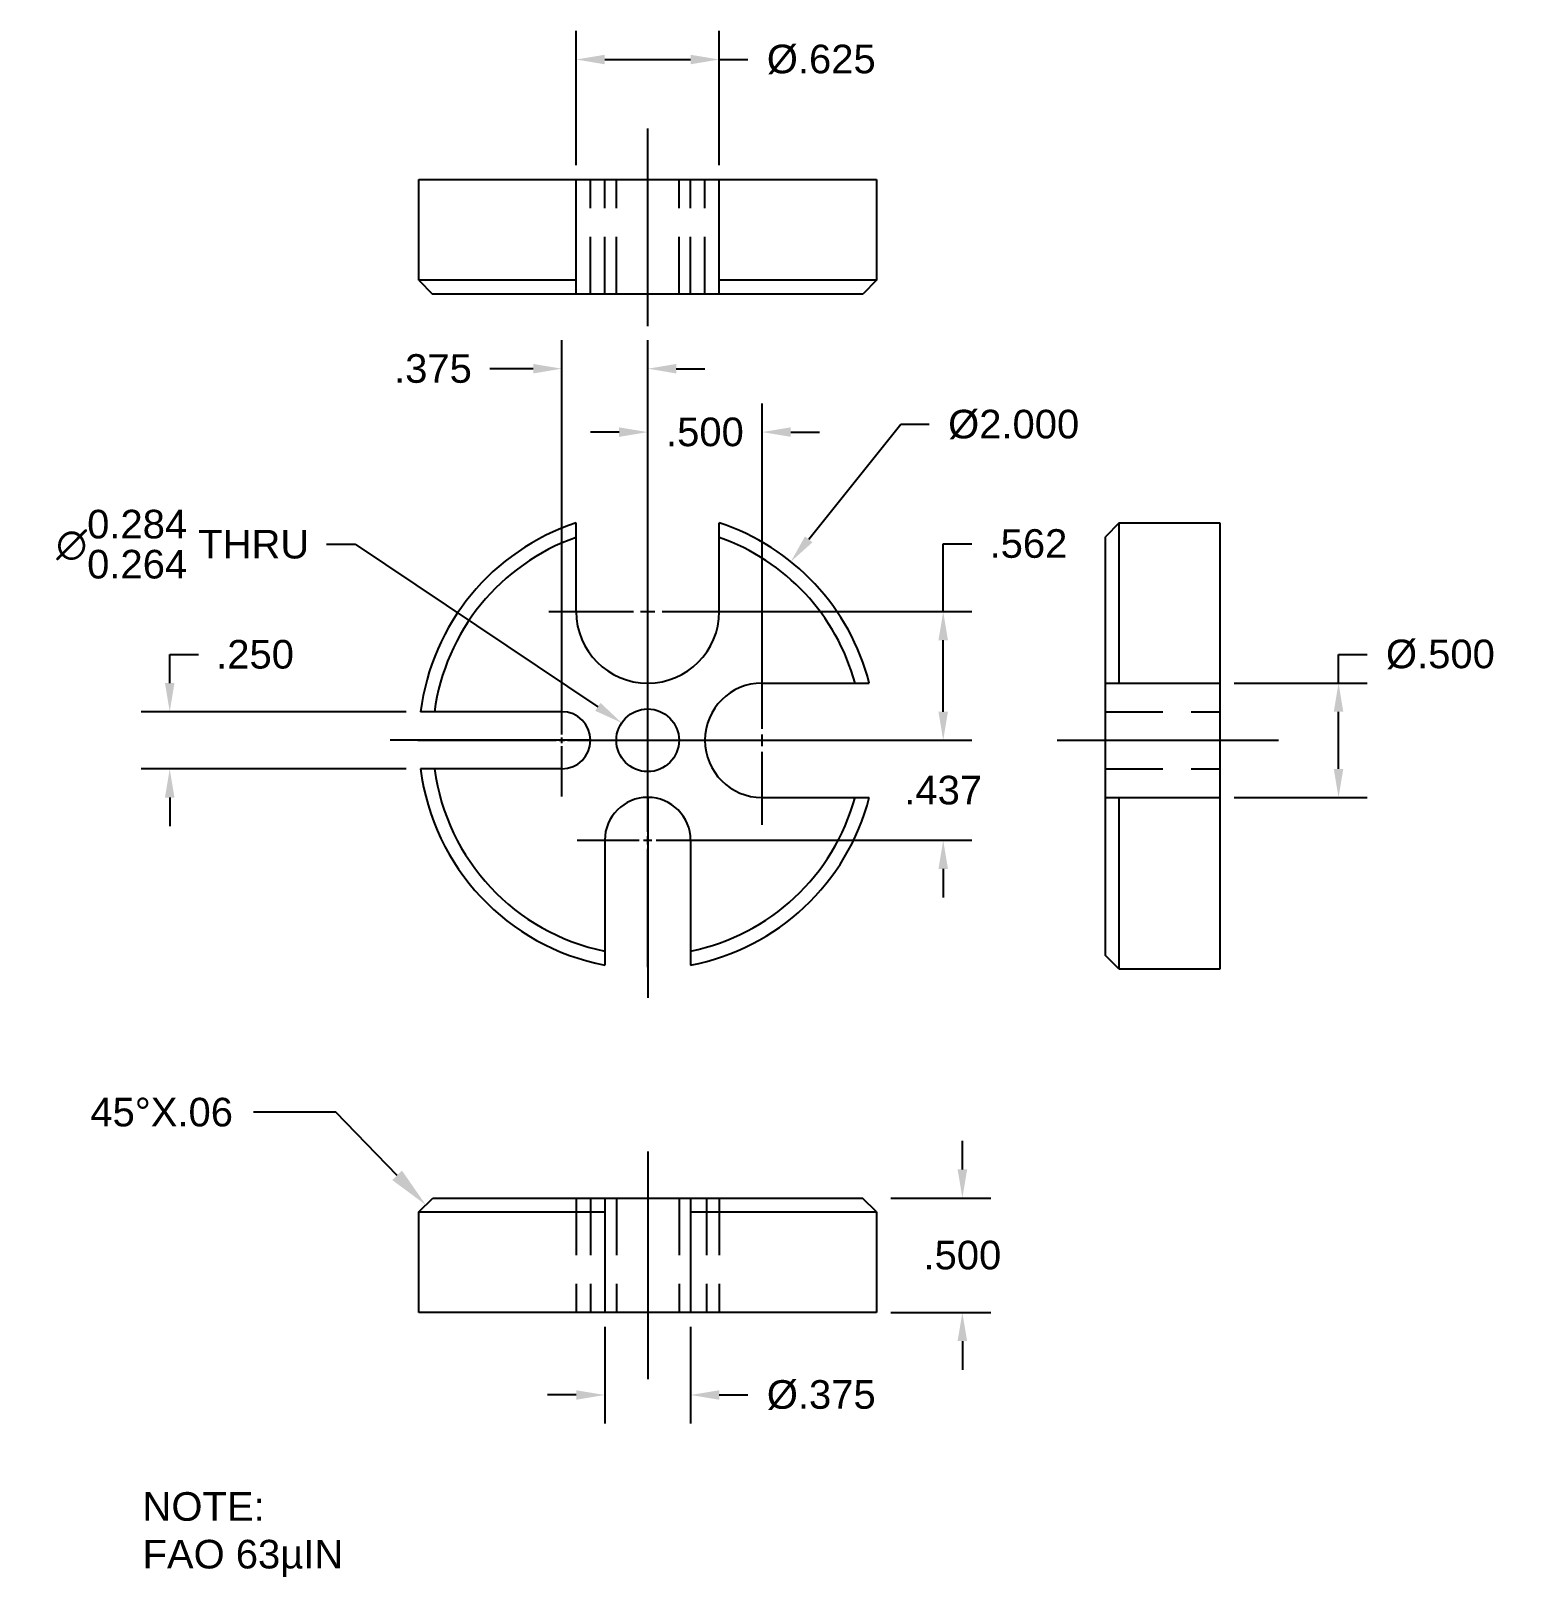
# Model space of a CAD drawing. Header units: inches. Extents: x 8.68 to 15.15, y 8.8 to 15.56.
import ezdxf
from ezdxf import colors
from ezdxf.entities.mleader import LeaderData, LeaderLine
from ezdxf.math import Vec2, Vec3

# ---------------------------------------------------------------- set-up
doc = ezdxf.new("R2010")
doc.units = ezdxf.units.IN
doc.header["$MEASUREMENT"] = 0
for name, pattern in [('CENTER', [2, 1.25, -0.25, 0.25, -0.25]), ('CENTER2', [1.125, 0.75, -0.125, 0.125, -0.125]), ('HIDDEN', [0.375, 0.25, -0.125])]:
    doc.linetypes.add(name, pattern=pattern)
for name, color, linetype in [('CENTER LINE', 1, 'CENTER'), ('dim', 3, 'Continuous'), ('DIMENSION', 5, 'Continuous'), ('HIDEEN', 4, 'HIDDEN'), ('OBJECT', 252, 'Continuous')]:
    doc.layers.add(name, color=color, linetype=linetype)
doc.styles.get("Standard").update_dxf_attribs({"font": 'arial.ttf'})
doc.dimstyles.new('3 DECIMALS', dxfattribs={"dimtxt": 0.125, "dimasz": 0.125, "dimexe": 0.125, "dimexo": 0.0625, "dimgap": 0.09, "dimtad": 0, "dimtih": 1, "dimtoh": 1, "dimdec": 3, "dimzin": 4, "dimdsep": 46, "dimtxsty": 'Standard', "dimcen": -0.125, "dimadec": 0, "dimazin": 0, "dimtfac": 1, "dimtdec": 3, "dimtofl": 0, "dimtmove": 0, "dimatfit": 3, "dimfxl": 1, "dimtolj": 1, "dimtzin": 0, "dimarcsym": 0})
doc.dimstyles.new('LIMITS 3 DECIMALS', dxfattribs={"dimtxt": 0.125, "dimasz": 0.125, "dimexe": 0.125, "dimexo": 0.0625, "dimgap": 0.09, "dimtad": 0, "dimtih": 1, "dimtoh": 1, "dimdec": 3, "dimzin": 4, "dimdsep": 46, "dimtxsty": 'Standard', "dimcen": -0.125, "dimadec": 0, "dimazin": 0, "dimlim": 1, "dimtp": 0.01, "dimtm": 0.01, "dimtfac": 1, "dimtdec": 3, "dimtofl": 0, "dimtmove": 0, "dimatfit": 3, "dimfxl": 1, "dimtolj": 1, "dimtzin": 0, "dimarcsym": 0})

# ---------------------------------------------------------------- blocks, each defined once
blk = doc.blocks.new('*U1')
at = {"layer": 'CENTER LINE', "color": 0, "linetype": 'CENTER2', "transparency": 16777216}
for p, q in [((0, 0.0274), (0, 0.257)), ((-0.257, 0), (-0.0274, 0)), ((0.0274, 0), (0.257, 0)), ((0, -0.257), (0, -0.0274))]:
    blk.add_line(p, q, dxfattribs=at)
at = {"layer": 'CENTER LINE', "color": 0, "linetype": 'Continuous', "transparency": 16777216}
for p, q in [((-0.0137, 0), (0.0137, 0)), ((0, -0.0137), (0, 0.0137))]:
    blk.add_line(p, q, dxfattribs=at)
blk = doc.blocks.new('*U2')
at = {"layer": 'CENTER LINE', "color": 0, "linetype": 'CENTER2', "transparency": 16777216}
for p, q in [((0, 0.05), (0, 0.37)), ((-0.37, 0), (-0.05, 0)), ((0.05, 0), (0.5407, 0)), ((0, -0.37), (0, -0.05))]:
    blk.add_line(p, q, dxfattribs=at)
at = {"layer": 'CENTER LINE', "color": 0, "linetype": 'Continuous', "transparency": 16777216}
for p, q in [((-0.025, 0), (0.025, 0)), ((0, -0.025), (0, 0.025))]:
    blk.add_line(p, q, dxfattribs=at)
blk = doc.blocks.new('*U3')
at = {"layer": 'CENTER LINE', "color": 0, "linetype": 'CENTER2', "transparency": 16777216}
for p, q in [((0, 0.0625), (0, 0.4325)), ((-0.4325, 0), (-0.0625, 0)), ((0.0625, 0), (0.4325, 0)), ((0, -0.4325), (0, -0.0625))]:
    blk.add_line(p, q, dxfattribs=at)
at = {"layer": 'CENTER LINE', "color": 0, "linetype": 'Continuous', "transparency": 16777216}
for p, q in [((-0.03125, 0), (0.03125, 0)), ((0, -0.03125), (0, 0.03125))]:
    blk.add_line(p, q, dxfattribs=at)
blk = doc.blocks.new('*U4')
at = {"layer": 'CENTER LINE', "color": 0, "linetype": 'CENTER2', "transparency": 16777216}
for p, q in [((0, 0.025), (0, 0.245)), ((-0.6295, 0), (-0.025, 0)), ((0.025, 0), (0.245, 0)), ((0, -0.245), (0, -0.025))]:
    blk.add_line(p, q, dxfattribs=at)
at = {"layer": 'CENTER LINE', "color": 0, "linetype": 'Continuous', "transparency": 16777216}
for p, q in [((-0.0125, 0), (0.0125, 0)), ((0, -0.0125), (0, 0.0125))]:
    blk.add_line(p, q, dxfattribs=at)
blk = doc.blocks.new('*U5')
at = {"layer": 'CENTER LINE', "color": 0, "linetype": 'CENTER2', "transparency": 16777216}
for p, q in [((0, 0.0375), (0, 0.3075)), ((-0.3075, 0), (-0.0375, 0)), ((0.0375, 0), (0.3075, 0)), ((0, -0.5537), (0, -0.0375))]:
    blk.add_line(p, q, dxfattribs=at)
at = {"layer": 'CENTER LINE', "color": 0, "linetype": 'Continuous', "transparency": 16777216}
for p, q in [((-0.0187, 0), (0.0187, 0)), ((0, -0.0187), (0, 0.0187))]:
    blk.add_line(p, q, dxfattribs=at)
blk = doc.blocks.new('*D8')
at = {"layer": 'Defpoints', "color": 0, "transparency": 16777216}
for p in [(11.2636, 12.5328), (11.4912, 12.3802)]:
    blk.add_point(p, dxfattribs=at)
at = {"layer": 'DIMENSION', "color": 0, "lineweight": -2, "transparency": 16777216}
for p, q in [((9.9747, 13.3135), (10.0997, 13.3135)), ((10.0997, 13.3135), (11.1598, 12.6025)), ((11.3774, 12.3315), (11.3774, 12.5815)), ((11.2524, 12.4565), (11.5024, 12.4565))]:
    blk.add_line(p, q, dxfattribs=at)
at = {"layer": 'DIMENSION', "color": 0, "transparency": 16777216}
blk.add_solid([(11.1714, 12.6198), (11.1482, 12.5852), (11.2636, 12.5328)], dxfattribs=at)
at = {"layer": 'DIMENSION', "color": 0, "transparency": 16777216, "insert": (9.3458, 13.3135), "char_height": 0.125, "width": 1.27937, "attachment_point": 5}
blk.add_mtext('\\A1;∅\\S0.284^ 0.264; THRU', dxfattribs=at)
blk = doc.blocks.new('*D9')
at = {"layer": 'Defpoints', "color": 0, "transparency": 16777216}
for p in [(11.6899, 15.4309), (11.0649, 14.9064), (11.6899, 14.9064)]:
    blk.add_point(p, dxfattribs=at)
at = {"layer": 'DIMENSION', "color": 0, "lineweight": -2, "transparency": 16777216}
for p, q in [((11.0649, 14.9689), (11.0649, 15.5559)), ((11.6899, 14.9689), (11.6899, 15.5559)), ((11.1899, 15.4309), (11.5649, 15.4309)), ((11.6899, 15.4309), (11.8149, 15.4309))]:
    blk.add_line(p, q, dxfattribs=at)
at = {"layer": 'DIMENSION', "color": 0, "transparency": 16777216}
for points in [[(11.1899, 15.4517), (11.1899, 15.41), (11.0649, 15.4309)], [(11.5649, 15.4517), (11.5649, 15.41), (11.6899, 15.4309)]]:
    blk.add_solid(points, dxfattribs=at)
at = {"layer": 'DIMENSION', "color": 0, "transparency": 16777216, "insert": (12.1357, 15.4309), "char_height": 0.125, "width": 0.693188, "attachment_point": 5}
blk.add_mtext('\\A1;%%C.625', dxfattribs=at)
blk = doc.blocks.new('*D10')
at = {"layer": 'Defpoints', "color": 0, "transparency": 16777216}
for p in [(13.8774, 12.7065), (14.3958, 12.7065), (13.8774, 12.2065)]:
    blk.add_point(p, dxfattribs=at)
at = {"layer": 'DIMENSION', "color": 0, "lineweight": -2, "transparency": 16777216}
for p, q in [((14.3958, 12.7065), (14.3958, 12.8315)), ((14.3958, 12.8315), (14.5208, 12.8315)), ((13.9399, 12.7065), (14.5208, 12.7065)), ((14.3958, 12.3315), (14.3958, 12.5815)), ((13.9399, 12.2065), (14.5208, 12.2065))]:
    blk.add_line(p, q, dxfattribs=at)
at = {"layer": 'DIMENSION', "color": 0, "transparency": 16777216}
for points in [[(14.375, 12.5815), (14.4166, 12.5815), (14.3958, 12.7065)], [(14.375, 12.3315), (14.4166, 12.3315), (14.3958, 12.2065)]]:
    blk.add_solid(points, dxfattribs=at)
at = {"layer": 'DIMENSION', "color": 0, "transparency": 16777216, "insert": (14.8409, 12.8315), "char_height": 0.125, "width": 0.617421, "attachment_point": 5}
blk.add_mtext('\\A1;%%C.500', dxfattribs=at)
blk = doc.blocks.new('*D12')
at = {"layer": 'Defpoints', "color": 0, "transparency": 16777216}
for p in [(11.1899, 9.9565), (11.5649, 9.9565), (11.5649, 9.596)]:
    blk.add_point(p, dxfattribs=at)
at = {"layer": 'DIMENSION', "color": 0, "lineweight": -2, "transparency": 16777216}
for p, q in [((11.1899, 9.894), (11.1899, 9.471)), ((11.5649, 9.894), (11.5649, 9.471)), ((11.0649, 9.596), (10.9399, 9.596)), ((11.6899, 9.596), (11.8149, 9.596))]:
    blk.add_line(p, q, dxfattribs=at)
at = {"layer": 'DIMENSION', "color": 0, "transparency": 16777216}
for points in [[(11.0649, 9.6168), (11.0649, 9.5752), (11.1899, 9.596)], [(11.6899, 9.6168), (11.6899, 9.5752), (11.5649, 9.596)]]:
    blk.add_solid(points, dxfattribs=at)
at = {"layer": 'DIMENSION', "color": 0, "transparency": 16777216, "insert": (12.1357, 9.596), "char_height": 0.125, "width": 0.676584, "attachment_point": 5}
blk.add_mtext('\\A1;%%C.375', dxfattribs=at)
blk = doc.blocks.new('*D13')
at = {"layer": 'Defpoints', "color": 0, "transparency": 16777216}
for p in [(9.2891, 12.5815), (10.3853, 12.5815), (10.3853, 12.3315)]:
    blk.add_point(p, dxfattribs=at)
at = {"layer": 'DIMENSION', "color": 0, "lineweight": -2, "transparency": 16777216}
for p, q in [((9.2891, 12.7065), (9.2891, 12.8315)), ((9.2891, 12.8315), (9.4141, 12.8315)), ((10.3228, 12.5815), (9.1641, 12.5815)), ((10.3228, 12.3315), (9.1641, 12.3315)), ((9.2891, 12.2065), (9.2891, 12.0815))]:
    blk.add_line(p, q, dxfattribs=at)
at = {"layer": 'DIMENSION', "color": 0, "transparency": 16777216}
for points in [[(9.2683, 12.7065), (9.3099, 12.7065), (9.2891, 12.5815)], [(9.2683, 12.2065), (9.3099, 12.2065), (9.2891, 12.3315)]]:
    blk.add_solid(points, dxfattribs=at)
at = {"layer": 'DIMENSION', "color": 0, "transparency": 16777216, "insert": (9.6619, 12.8315), "char_height": 0.125, "attachment_point": 5}
blk.add_mtext('\\A1;.250', dxfattribs=at)
blk = doc.blocks.new('*D14')
at = {"layer": 'Defpoints', "color": 0, "transparency": 16777216}
for p in [(11.3774, 12.4565), (11.3774, 12.0195), (12.6685, 12.0195)]:
    blk.add_point(p, dxfattribs=at)
at = {"layer": 'DIMENSION', "color": 0, "lineweight": -2, "transparency": 16777216}
for p, q in [((12.6685, 12.5815), (12.6685, 12.7065)), ((11.4399, 12.4565), (12.7935, 12.4565)), ((11.4399, 12.0195), (12.7935, 12.0195)), ((12.6685, 11.8945), (12.6685, 11.7695))]:
    blk.add_line(p, q, dxfattribs=at)
at = {"layer": 'DIMENSION', "color": 0, "transparency": 16777216}
for points in [[(12.6477, 12.5815), (12.6893, 12.5815), (12.6685, 12.4565)], [(12.6477, 11.8945), (12.6893, 11.8945), (12.6685, 12.0195)]]:
    blk.add_solid(points, dxfattribs=at)
at = {"layer": 'DIMENSION', "color": 0, "transparency": 16777216, "insert": (12.6685, 12.238), "char_height": 0.125, "attachment_point": 5}
blk.add_mtext('\\A1;.437', dxfattribs=at)
blk = doc.blocks.new('*D15')
at = {"layer": 'Defpoints', "color": 0, "transparency": 16777216}
for p in [(11.3774, 13.0185), (12.6685, 13.0185), (11.3774, 12.4565)]:
    blk.add_point(p, dxfattribs=at)
at = {"layer": 'DIMENSION', "color": 0, "lineweight": -2, "transparency": 16777216}
for p, q in [((12.6685, 13.0185), (12.6685, 13.3154)), ((12.6685, 13.3154), (12.7935, 13.3154)), ((11.4399, 13.0185), (12.7935, 13.0185)), ((12.6685, 12.5815), (12.6685, 12.8935)), ((11.4399, 12.4565), (12.7935, 12.4565))]:
    blk.add_line(p, q, dxfattribs=at)
at = {"layer": 'DIMENSION', "color": 0, "transparency": 16777216}
for points in [[(12.6477, 12.8935), (12.6893, 12.8935), (12.6685, 13.0185)], [(12.6477, 12.5815), (12.6893, 12.5815), (12.6685, 12.4565)]]:
    blk.add_solid(points, dxfattribs=at)
at = {"layer": 'DIMENSION', "color": 0, "transparency": 16777216, "insert": (13.0409, 13.3154), "char_height": 0.125, "attachment_point": 5}
blk.add_mtext('\\A1;.562', dxfattribs=at)
blk = doc.blocks.new('*D16')
at = {"layer": 'Defpoints', "color": 0, "transparency": 16777216}
for p in [(12.3774, 10.4565), (12.7523, 10.4565), (12.3774, 9.9565)]:
    blk.add_point(p, dxfattribs=at)
at = {"layer": 'DIMENSION', "color": 0, "lineweight": -2, "transparency": 16777216}
for p, q in [((12.7523, 10.5815), (12.7523, 10.7065)), ((12.4399, 10.4565), (12.8773, 10.4565)), ((12.4399, 9.9565), (12.8773, 9.9565)), ((12.7523, 9.8315), (12.7523, 9.7065))]:
    blk.add_line(p, q, dxfattribs=at)
at = {"layer": 'DIMENSION', "color": 0, "transparency": 16777216}
for points in [[(12.7314, 10.5815), (12.7731, 10.5815), (12.7523, 10.4565)], [(12.7314, 9.8315), (12.7731, 9.8315), (12.7523, 9.9565)]]:
    blk.add_solid(points, dxfattribs=at)
at = {"layer": 'DIMENSION', "color": 0, "transparency": 16777216, "insert": (12.7523, 10.2065), "char_height": 0.125, "attachment_point": 5}
blk.add_mtext('\\A1;.500', dxfattribs=at)
blk = doc.blocks.new('*D17')
at = {"layer": 'Defpoints', "color": 0, "transparency": 16777216}
for p in [(11.3774, 13.8031), (11.3774, 12.4565), (11.8774, 12.4565)]:
    blk.add_point(p, dxfattribs=at)
at = {"layer": 'DIMENSION', "color": 0, "lineweight": -2, "transparency": 16777216}
for p, q in [((11.3774, 12.519), (11.3774, 13.9281)), ((11.8774, 12.519), (11.8774, 13.9281)), ((11.2524, 13.8031), (11.1274, 13.8031)), ((12.0024, 13.8031), (12.1274, 13.8031))]:
    blk.add_line(p, q, dxfattribs=at)
at = {"layer": 'DIMENSION', "color": 0, "transparency": 16777216}
for points in [[(11.2524, 13.8239), (11.2524, 13.7823), (11.3774, 13.8031)], [(12.0024, 13.8239), (12.0024, 13.7823), (11.8774, 13.8031)]]:
    blk.add_solid(points, dxfattribs=at)
at = {"layer": 'DIMENSION', "color": 0, "transparency": 16777216, "insert": (11.6274, 13.8031), "char_height": 0.125, "attachment_point": 5}
blk.add_mtext('\\A1;.500', dxfattribs=at)
blk = doc.blocks.new('*D18')
at = {"layer": 'Defpoints', "color": 0, "transparency": 16777216}
for p in [(11.3774, 14.0801), (11.0024, 12.4565), (11.3774, 12.4565)]:
    blk.add_point(p, dxfattribs=at)
at = {"layer": 'DIMENSION', "color": 0, "lineweight": -2, "transparency": 16777216}
for p, q in [((11.0024, 12.519), (11.0024, 14.2051)), ((11.3774, 12.519), (11.3774, 14.2051)), ((10.8774, 14.0801), (10.6877, 14.0801)), ((11.5024, 14.0801), (11.6274, 14.0801))]:
    blk.add_line(p, q, dxfattribs=at)
at = {"layer": 'DIMENSION', "color": 0, "transparency": 16777216}
for points in [[(10.8774, 14.1009), (10.8774, 14.0592), (11.0024, 14.0801)], [(11.5024, 14.1009), (11.5024, 14.0592), (11.3774, 14.0801)]]:
    blk.add_solid(points, dxfattribs=at)
at = {"layer": 'DIMENSION', "color": 0, "transparency": 16777216, "insert": (10.4392, 14.0801), "char_height": 0.125, "attachment_point": 5}
blk.add_mtext('\\A1;.375', dxfattribs=at)
blk = doc.blocks.new('*D19')
at = {"layer": 'Defpoints', "color": 0, "transparency": 16777216}
for p in [(12.0028, 13.2369), (11.3774, 12.4565)]:
    blk.add_point(p, dxfattribs=at)
at = {"layer": 'DIMENSION', "color": 0, "lineweight": -2, "transparency": 16777216}
for p, q in [((12.4827, 13.8357), (12.0809, 13.3344)), ((12.6077, 13.8357), (12.4827, 13.8357)), ((11.3774, 12.7065), (11.3774, 13.5815)), ((11.3774, 12.3315), (11.3774, 12.5815)), ((11.1274, 12.4565), (10.2524, 12.4565)), ((11.2524, 12.4565), (11.5024, 12.4565)), ((11.6274, 12.4565), (12.5024, 12.4565)), ((11.3774, 12.2065), (11.3774, 11.3315))]:
    blk.add_line(p, q, dxfattribs=at)
at = {"layer": 'DIMENSION', "color": 0, "transparency": 16777216}
blk.add_solid([(12.0647, 13.3474), (12.0972, 13.3214), (12.0028, 13.2369)], dxfattribs=at)
at = {"layer": 'DIMENSION', "color": 0, "transparency": 16777216, "insert": (12.9764, 13.8357), "char_height": 0.125, "width": 0.703378, "attachment_point": 5}
blk.add_mtext('\\A1;%%C2.000', dxfattribs=at)
blk = doc.blocks.new('N')
at = {"layer": 'CENTER LINE', "insert": (-0.0367, 0.3426), "char_height": 0.2, "attachment_point": 1}
blk.add_mtext_dynamic_manual_height_columns('{\\H0.625x;NOTE:\\PFAO 63µIN\\fMS Shell Dlg 2|b0|i0|c0|p0; }', width=2.167231, gutter_width=1, heights=[0], dxfattribs=at)

msp = doc.modelspace()

# ---------------------------------------------------------------- linework, layer by layer
at = {"layer": 'CENTER LINE'}
for p, q in [((11.3774, 14.2654), (11.3774, 15.1298)), ((13.1665, 12.4565), (14.1331, 12.4565)), ((11.3774, 10.6601), (11.3774, 9.6645))]:
    msp.add_line(p, q, dxfattribs=at)
at = {"layer": 'HIDEEN'}
for p, q in [((11.1274, 14.4064), (11.1274, 14.9064)), ((11.1899, 14.4064), (11.1899, 14.9064)), ((11.2404, 14.4064), (11.2404, 14.9064)), ((11.5144, 14.4064), (11.5144, 14.9064)), ((11.5649, 14.4064), (11.5649, 14.9064)), ((11.6274, 14.4064), (11.6274, 14.9064)), ((13.3774, 12.5815), (13.8774, 12.5815)), ((13.3774, 12.3315), (13.8774, 12.3315)), ((11.0649, 10.4565), (11.0649, 9.9565)), ((11.1274, 10.4565), (11.1274, 9.9565)), ((11.2404, 10.4565), (11.2404, 9.9565)), ((11.5144, 10.4565), (11.5144, 9.9565)), ((11.6344, 10.4565), (11.6344, 9.9565)), ((11.6899, 10.4565), (11.6899, 9.9565))]:
    msp.add_line(p, q, dxfattribs=at)
at = {"layer": 'OBJECT'}
for p, q in [((10.3774, 14.4664), (10.3774, 14.9064)), ((10.3774, 14.9064), (12.3774, 14.9064)), ((11.0649, 14.4064), (11.0649, 14.9064)), ((11.6899, 14.4064), (11.6899, 14.9064)), ((12.3774, 14.9064), (12.3774, 14.4664)), ((10.3774, 14.4664), (10.4378, 14.4064)), ((11.0649, 14.4664), (10.3774, 14.4664)), ((12.3774, 14.4664), (11.6899, 14.4664)), ((12.3774, 14.4664), (12.3176, 14.4064)), ((12.3176, 14.4064), (10.4378, 14.4064)), ((11.0649, 13.0185), (11.0649, 13.4064)), ((11.6899, 13.0185), (11.6899, 13.4064)), ((13.4374, 13.4064), (13.3774, 13.3459)), ((13.4374, 13.4064), (13.8774, 13.4064)), ((13.4374, 12.7065), (13.4374, 13.4064)), ((13.8774, 13.4064), (13.8774, 11.4565)), ((13.3774, 11.5161), (13.3774, 13.3459)), ((11.8774, 12.7065), (12.3457, 12.7065)), ((13.3774, 12.7065), (13.8774, 12.7065)), ((11.0024, 12.5815), (10.3853, 12.5815)), ((11.0024, 12.3315), (10.3853, 12.3315)), ((11.8774, 12.2065), (12.3457, 12.2065)), ((13.3774, 12.2065), (13.8774, 12.2065)), ((13.4374, 11.4565), (13.4374, 12.2065)), ((11.1899, 12.0195), (11.1899, 11.4743)), ((11.5649, 12.0195), (11.5649, 11.4743)), ((13.4374, 11.4565), (13.3774, 11.5161)), ((13.8774, 11.4565), (13.4374, 11.4565)), ((10.3774, 10.3965), (10.4384, 10.4565)), ((10.4384, 10.4565), (12.3166, 10.4565)), ((11.1899, 10.4565), (11.1899, 9.9565)), ((11.5649, 10.4565), (11.5649, 9.9565)), ((12.3774, 10.3965), (12.3166, 10.4565)), ((10.3774, 9.9565), (10.3774, 10.3965)), ((10.3774, 10.3965), (11.1899, 10.3965)), ((11.5649, 10.3965), (12.3774, 10.3965)), ((12.3774, 10.3965), (12.3774, 9.9565)), ((12.3774, 9.9565), (10.3774, 9.9565))]:
    msp.add_line(p, q, dxfattribs=at)
msp.add_circle((11.3774, 12.4565), 0.137, dxfattribs=at)
for centre, radius, start, end in [((11.3774, 12.4565), 1, 108.20996, 172.81924), ((11.3774, 12.4565), 1, 14.47751, 71.79004), ((11.3774, 12.4565), 0.94, 109.41735, 172.35824), ((11.3774, 12.4565), 0.94, 15.42385, 70.58265), ((11.3774, 13.0185), 0.3125, 180, 0), ((11.8774, 12.4565), 0.25, 90, 270), ((11.0024, 12.4565), 0.125, 270, 90), ((11.3774, 12.4565), 1, 187.18076, 259.19308), ((11.3774, 12.4565), 0.94, 187.64176, 258.49414), ((11.3774, 12.0195), 0.1875, 0, 180), ((11.3774, 12.4565), 1, 280.80692, 345.52249), ((11.3774, 12.4565), 0.94, 281.50586, 344.57615)]:
    msp.add_arc(centre, radius, start, end, dxfattribs=at)

# ---------------------------------------------------------------- block references
at = {"layer": 'CENTER LINE', "linetype": 'CENTER2'}
for name, p in [('*U3', (11.3774, 13.0185)), ('*U2', (11.8774, 12.4565)), ('*U4', (11.0024, 12.4565)), ('*U1', (11.3774, 12.4565)), ('*U5', (11.3774, 12.0195))]:
    msp.add_blockref(name, p, dxfattribs=at)
at = {"layer": 'dim'}
msp.add_blockref('N', (9.207, 8.8289), dxfattribs=at)

# ---------------------------------------------------------------- dimensions: what is measured, and where the dimension line sits
at = {"layer": 'DIMENSION'}
dim = msp.add_linear_dim(base=(11.6899, 15.4309), p1=(11.0649, 14.9064), p2=(11.6899, 14.9064), text='%%C<>', dimstyle='3 DECIMALS', dxfattribs=at)
dim.commit()
dim.dimension.update_dxf_attribs({"geometry": '*D9', "text_midpoint": (12.1357, 15.4309), "dimtype": 160})
dim = msp.add_linear_dim(base=(11.3774, 14.0801), p1=(11.0024, 12.4565), p2=(11.3774, 12.4565), dimstyle='3 DECIMALS', dxfattribs=at)
dim.commit()
dim.dimension.update_dxf_attribs({"geometry": '*D18', "text_midpoint": (10.4392, 14.0801), "dimtype": 160})
dim = msp.add_radius_dim(center=(11.3774, 12.4565), mpoint=(12.0028, 13.2369), text='%%C2.000', dimstyle='3 DECIMALS', dxfattribs=at)
dim.commit()
dim.dimension.update_dxf_attribs({"geometry": '*D19', "text_midpoint": (12.9764, 13.8357), "dimtype": 164})
dim = msp.add_linear_dim(base=(11.3774, 13.8031), p1=(11.8774, 12.4565), p2=(11.3774, 12.4565), dimstyle='3 DECIMALS', dxfattribs=at)
dim.commit()
dim.dimension.update_dxf_attribs({"geometry": '*D17', "text_midpoint": (11.6274, 13.8031)})
dim = msp.add_diameter_dim_2p(p1=(11.4912, 12.3802), p2=(11.2636, 12.5328), text='<> THRU', dimstyle='LIMITS 3 DECIMALS', dxfattribs=at)
dim.commit()
dim.dimension.update_dxf_attribs({"geometry": '*D8', "text_midpoint": (9.3458, 13.3135), "dimtype": 163})
for base, p1, p2, picture, middle in [((12.6685, 13.0185), (11.3774, 12.4565), (11.3774, 13.0185), '*D15', (13.0409, 13.3154)), ((12.6685, 12.0195), (11.3774, 12.4565), (11.3774, 12.0195), '*D14', (12.6685, 12.238)), ((12.7523, 10.4565), (12.3774, 9.9565), (12.3774, 10.4565), '*D16', (12.7523, 10.2065))]:
    dim = msp.add_linear_dim(base=base, p1=p1, p2=p2, angle=90, dimstyle='3 DECIMALS', dxfattribs=at)
    dim.commit()
    dim.dimension.update_dxf_attribs({"geometry": picture, "text_midpoint": middle, "dimtype": 160})
dim = msp.add_linear_dim(base=(9.2891, 12.5815), p1=(10.3853, 12.3315), p2=(10.3853, 12.5815), angle=90, dimstyle='3 DECIMALS', dxfattribs=at)
dim.commit()
dim.dimension.update_dxf_attribs({"geometry": '*D13', "text_midpoint": (9.6619, 12.8315)})
dim = msp.add_linear_dim(base=(14.3958, 12.7065), p1=(13.8774, 12.2065), p2=(13.8774, 12.7065), angle=90, text='%%C<>', dimstyle='3 DECIMALS', dxfattribs=at)
dim.commit()
dim.dimension.update_dxf_attribs({"geometry": '*D10', "text_midpoint": (14.8409, 12.8315)})
dim = msp.add_linear_dim(base=(11.5649, 9.596), p1=(11.1899, 9.9565), p2=(11.5649, 9.9565), text='%%C<>', dimstyle='3 DECIMALS', dxfattribs=at)
dim.commit()
dim.dimension.update_dxf_attribs({"geometry": '*D12', "text_midpoint": (12.1357, 9.596)})

# ---------------------------------------------------------------- leaders
ml = msp.add_multileader_mtext('Standard', dxfattribs=at)
ml.set_content('45°X.06', color=256)
ml.set_leader_properties()
ml.build(insert=Vec2(0, 0))
ml.multileader.update_dxf_attribs({"dogleg_length": 0.36, "arrow_head_size": 0.18})
ctx = ml.context
ctx.base_point, ctx.char_height, ctx.arrow_head_size, ctx.landing_gap_size, ctx.plane_origin = Vec3(8.8624, 10.8311), 0.125, 0.18, 0.09, Vec3(10.4079, 10.4265)
ctx.text_align_type = 2
notes = []
notes.append((ctx, [(0, (1, 1, 0), (10.0154, 10.8311), (-1, 0), 0.36, [(0, [(10.4079, 10.4265)], 0, [])])]))
ctx.mtext.insert, ctx.mtext.width, ctx.mtext.alignment, ctx.mtext.flow_direction = Vec3(9.5654, 10.8946), 0.88281, 3, 5
for ctx, leaders in notes:
    for number, flags, end, landing, length, lines in leaders:
        leader = LeaderData()
        leader.index, (leader.has_last_leader_line, leader.has_dogleg_vector, leader.attachment_direction) = number, flags
        leader.last_leader_point, leader.dogleg_vector, leader.dogleg_length = Vec3(end), Vec3(landing), length
        for number, points, colour, breaks in lines:
            line = LeaderLine()
            line.index, line.vertices, line.color, line.breaks = number, Vec3.list(points), colors.encode_raw_color(colour), breaks
            leader.lines.append(line)
        ctx.leaders.append(leader)

doc.saveas('drawing.dxf')
